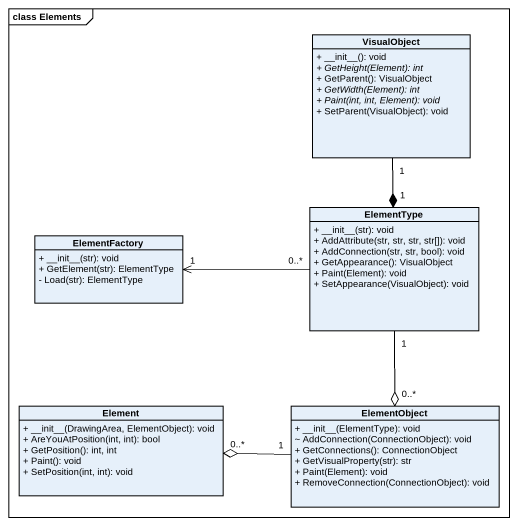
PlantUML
@startuml
mainframe class Elements
hide circle
hide empty members
skinparam classAttributeIconSize 0
class VisualObject {
  + ~__init~__(): void
  {abstract} + GetHeight(Element): int
  + GetParent(): VisualObject
  {abstract} + GetWidth(Element): int
  {abstract} + Paint(int, int, Element): void
  + SetParent(VisualObject): void
}
class ElementType {
  + ~__init~__(str): void
  + AddAttribute(str, str, str, str[]): void
  + AddConnection(str, str, bool): void
  + GetAppearance(): VisualObject
  + Paint(Element): void
  + SetAppearance(VisualObject): void
}
class ElementFactory {
  + ~__init~__(str): void
  + GetElement(str): ElementType
  - Load(str): ElementType
}
class Element {
  + ~__init~__(DrawingArea, ElementObject): void
  + AreYouAtPosition(int, int): bool
  + GetPosition(): int, int
  + Paint(): void
  + SetPosition(int, int): void
}
class ElementObject {
  + ~__init~__(ElementType): void
  ~ AddConnection(ConnectionObject): void
  + GetConnections(): ConnectionObject
  + GetVisualProperty(str): str
  + Paint(Element): void
  + RemoveConnection(ConnectionObject): void
}
VisualObject "1" --* "1" ElementType
ElementType "0..*" -left-> "1" ElementFactory
ElementType "1" --o "0..*" ElementObject
ElementObject "1" -left-o "0..*" Element
@enduml
